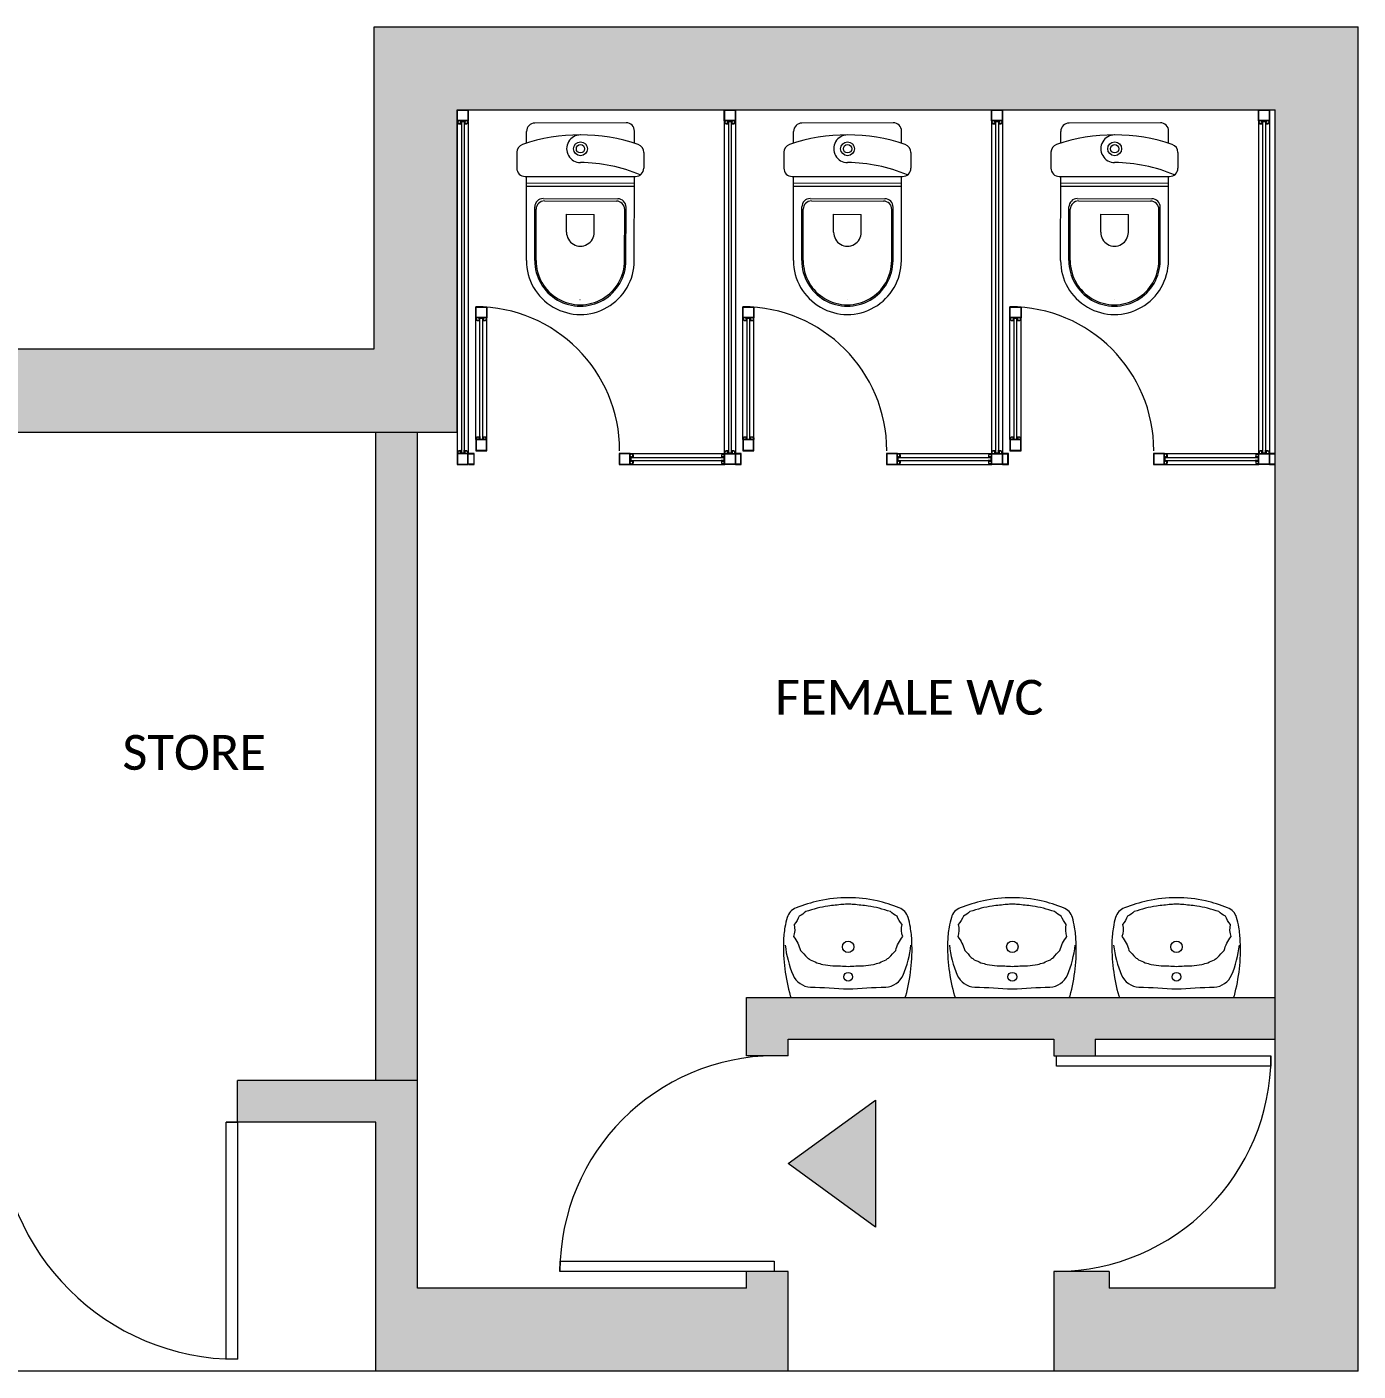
# Model space of a CAD drawing. Extents: x 128652 to 138698, y 161007 to 165865.
# Drawn here: x 133887 to 138698, y 161007 to 165865 of the extents above; entities that cross this region are included whole.
import ezdxf

# ---------------------------------------------------------------- set-up
doc = ezdxf.new("R2010")
doc.units = 0
doc.header["$LTSCALE"] = 25
doc.header["$MEASUREMENT"] = 0
for name, color, linetype, lineweight in [('A-Doors & Frames-G', 7, 'Continuous', 9), ('A-External Walls-G', 7, 'Continuous', 9), ('A-Ground floor walls', 7, 'Continuous', 9), ('A-Sanitary', 7, 'Continuous', 5), ('A-Text', 7, 'Continuous', 9), ('www.cadblocksfree.com', 7, 'Continuous', 9)]:
    doc.layers.add(name, color=color, linetype=linetype, lineweight=lineweight)
doc.layers.add('A-Wall hatch', color=7, linetype='Continuous', lineweight=9, true_color=0xcfcfcf)
doc.styles.get("Standard").update_dxf_attribs({"font": 'arial.ttf'})

# ---------------------------------------------------------------- blocks, each defined once
blk = doc.blocks.new('WCOLUM')
at = {"layer": 'www.cadblocksfree.com'}
for p, q in [((-19.24569784909116, 50.2735008229768), (-19.29031257375338, 19.87828827934997)), ((-16.24570108083267, 50.26909736537256), (-16.27410821736721, 30.91582421927278)), ((-15.74570161945588, 50.26836345577209), (-15.77286337451531, 31.76354639502584)), ((16.25426390863412, 50.22139324132816), (16.22710215357495, 31.71657618058227)), ((16.7542633700102, 50.22065933172769), (16.72585623347558, 30.86738618562826)), ((19.75426013826868, 50.2162558741238), (19.70972549734362, 19.87560294560296)), ((-4.760658046877286, 40.0707444203119), (-4.770205971520292, 33.56591443259923)), ((5.239331180651052, 40.05606622829823), (5.229783256008047, 33.55123624058557)), ((5.229783256008047, 33.55123624058557), (-4.770205971520292, 33.56591443259923)), ((13.72145600761321, 27.87179287497366), (-13.27851490671261, 27.91142399341041)), ((13.22270192771222, 28.72098286992802), (-12.77727006386124, 28.75914616916312)), ((20.22097343859055, 19.87556774380735), (-19.67009962484714, 19.8783144294525)), ((19.71314700096227, 22.20661205740711), (-19.28681098639775, 22.26385700626011)), ((19.71480750959562, 23.33788683787873), (-19.28515047776422, 23.39513178673208)), ((-22.67869151114115, 11.16774628282485), (-22.67030295703833, 16.88271789416845)), ((23.21236292248565, 11.14790398070383), (23.22076364291641, 16.87116429331518)), ((-19.30791715606104, 7.88460177711606), (-19.31412332854851, 3.497552698843052)), ((19.6920408312989, 7.827356828263774), (19.68583465881142, 3.599202709396607)), ((-16.31853001789383, 0.4931524729803272), (16.68143443294896, 0.6036093987420088))]:
    blk.add_line(p, q, dxfattribs=at)
for radius in [2.5, 1.5]:
    blk.add_circle((0.1950063535274493, 9.862025233781821), radius, dxfattribs=at)
for centre, radius, start, end in [((0.2542811445888082, 50.24487834854995), 19.5, 359.9159001244749, 179.9159001244749), ((0.2542811445888082, 50.24487834854995), 16.5, 359.9159001244749, 179.9159001244749), ((0.2542811445888082, 50.24487834854995), 16, 359.9159001244749, 179.9159001244749), ((0.2393365668864389, 40.06340532430436), 5, 359.9159001244749, 179.9159001244749), ((-13.27411144910864, 30.91142076166854), 3, 179.9159001244749, 269.9159001244748), ((-12.77286660625709, 31.75914293742125), 3, 179.9159001244749, 269.9159001244753), ((13.22710538531629, 31.7209796381858), 3, 269.9159001244751, 359.9159001244749), ((13.72585946521754, 30.87178964323179), 3, 269.9159001244747, 359.9159001244749), ((-19.6703061887795, 16.87831443656385), 3, 89.99605491949045, 179.9159001244749), ((20.22076687465837, 16.87556775091906), 3, 359.9159001244749, 89.99605491949045), ((0.2830755056093315, 69.86196059895079), 55.00000000000001, 246.7686355727186, 269.9159001244749), ((0.1950063535274493, 9.862025233781821), 5, 269.9159001244749, 89.91590012447496), ((-19.67869474288248, 11.16334282522025), 3, 179.9159001244749, 251.2182568657316), ((20.21236615422752, 11.15230743830772), 3, 288.7500427450091, 359.9159001244749), ((0.2830755056093315, 69.86196059895079), 65, 251.2182568657302, 288.7500427450081), ((-16.31412656028985, 3.493149241238456), 3, 179.9159001244749, 269.9159001244751), ((16.68583789055329, 3.603606167000493), 3, 269.9159001244751, 359.9159001244749)]:
    blk.add_arc(centre, radius, start, end, dxfattribs=at)

msp = doc.modelspace()

# ---------------------------------------------------------------- hatches: boundary and pattern name
at = {"layer": 'A-Ground floor walls', "true_color": 0x858585}
h = msp.add_hatch(color=252, dxfattribs=at)
h.dxf.hatch_style = 1
h.paths.add_polyline_path([(136638.1925089818, 161757.3393937692), (136953.8849205698, 161527.8393937692), (136953.8849205698, 161986.8393937692)])
at = {"layer": 'A-Wall hatch'}
h = msp.add_hatch(color=256, dxfattribs=at)
h.dxf.hatch_style = 1
h.paths.add_polyline_path([(135442.175699569, 165524.9334982335), (135442.175699569, 165564.9334982344), (135482.1756995699, 165564.9334982344), (138398.1925089818, 165564.9334982344), (138398.1925089818, 161307.3393937692), (137798.1925089818, 161307.3393937692), (137798.1925089818, 161367.7781371816), (137598.1925089818, 161367.7781371816), (137598.1925089818, 161007.3393937693), (138698.1925089818, 161007.3393937692), (138698.1925089818, 165864.9334982344), (135142.175699569, 165864.9334982344), (135142.175699569, 164700.9503076469), (128652.1925089815, 164700.9503076469), (128652.1925089815, 164540.9503076469), (128652.1925089815, 161007.3393937692), (128927.1925089818, 161007.3393937692), (128927.1925089818, 164400.9503076469), (128927.1925089818, 164402.2503076468), (128967.1925089827, 164402.2503076468), (130168.6925089782, 164402.2503076468), (135442.175699569, 164400.9503076469)])
h.paths.add_polyline_path([(136638.1925089818, 161367.7781371816), (136488.1925089818, 161367.7781371816), (136488.1925089818, 161307.3393937692), (135298.1925089818, 161307.3393937692), (135298.1925089818, 162057.3393937692), (134648.2692354086, 162057.3393937692), (134648.2692354086, 161907.3393937692), (135148.1925089818, 161907.3393937692), (135148.1925089818, 161007.3393937692), (136638.1925089818, 161007.3393937692)], flags=17)
h.paths.add_polyline_path([(138398.1925089818, 162357.3393937692), (137670.4351761879, 162357.3393937692), (136488.1925089818, 162357.3393937692), (136488.1925089818, 162146.9006503568), (136638.1925089818, 162146.9006503568), (136638.1925089818, 162207.3393937692), (137598.1925089818, 162207.3393937692), (137598.1925089818, 162146.9006503568), (137748.1925089818, 162146.9006503568), (137748.1925089818, 162207.3393937692), (138398.1925089818, 162207.3393937692)], flags=17)
h.paths.add_polyline_path([(133786.2692354086, 164400.9503076469), (133636.2692354086, 164400.9503076469), (133636.2692354086, 162057.3393937692), (133786.2692354086, 162057.3393937692)], flags=17)
h.paths.add_polyline_path([(133786.2692354086, 162057.3393937692), (133551.1925089818, 162057.3393937692), (133551.1925089818, 161907.3393937692), (133786.2692354086, 161907.3393937692)], flags=17)
h.paths.add_polyline_path([(132689.1925089818, 162057.3393937692), (132075.1925089818, 162057.3393937692), (132075.1925089818, 161307.3393937692), (130285.1925089818, 161307.3393937692), (130285.1925089818, 161367.7781371816), (130135.1925089818, 161367.7781371816), (130135.1925089818, 161007.3393937692), (132225.1925089818, 161007.3393937692), (132225.1925089818, 161907.3393937692), (132689.1925089818, 161907.3393937692)], flags=17)
h.paths.add_polyline_path([(130285.1925089818, 162357.3393937691), (128927.1925089818, 162357.3393937691), (128927.1925089818, 162207.3393937691), (130135.1925089818, 162207.3393937691), (130135.1925089818, 162146.9006503568), (130285.1925089818, 162146.9006503568)], flags=17)
h = msp.add_hatch(color=256, dxfattribs=at)
h.dxf.hatch_style = 1
h.paths.add_polyline_path([(135298.1925089818, 164400.9503076469), (135148.1925089818, 164400.9503076469), (135148.1925089818, 162057.3393937692), (135298.1925089818, 162057.3393937692)])

# ---------------------------------------------------------------- linework, layer by layer
at = {"layer": 'A-Doors & Frames-G', "linetype": 'Continuous'}
for points in [[(137608.4464361999, 162146.9006503568), (138383.2979347892, 162146.9006503568), (138382.4179633799, 162109.8827720312), (137608.4464361999, 162109.8827720311)], [(134648.2692354086, 161907.3393937692), (134648.2692354086, 161050.0647283743), (134607.3136596461, 161051.0383048555), (134607.313659646, 161907.3393937692)], [(136588.1925089818, 161367.7781371816), (135813.3410103925, 161367.7781371816), (135814.2209818018, 161404.7960155072), (136588.1925089818, 161404.7960155073)]]:
    msp.add_lwpolyline(points, close=True, dxfattribs=at)
for centre, radius, start, end in [((136592.5293364038, 161367.724391601), 779.1883278648144, 90.31890004224385, 179.9960479451544), ((137604.1096087779, 162146.9543959374), 779.1883278648144, 270.3189000422439, 359.9960479451544), ((134648.3286980601, 161912.1375419097), 862.0728155861171, 180.3189000422485, 269.9960479451544)]:
    msp.add_arc(centre, radius, start, end, dxfattribs=at)
at = {"layer": 'A-External Walls-G', "color": 7}
for p, q in [((135142.175699569, 165864.9334982344), (138698.1925089818, 165864.9334982344)), ((135142.175699569, 164700.9503076469), (135142.175699569, 165864.9334982344)), ((138698.1925089818, 161007.3393937692), (138698.1925089818, 165864.9334982344)), ((135442.175699569, 165564.9334982344), (138398.1925089818, 165564.9334982344)), ((135442.175699569, 164400.9503076469), (135442.175699569, 165564.9334982344)), ((128652.1925089815, 164700.9503076469), (135142.175699569, 164700.9503076469)), ((128927.1925089818, 164400.9503076469), (135442.175699569, 164400.9503076469)), ((136488.1925089818, 161307.3393937692), (135298.1925089818, 161307.3393937692)), ((138398.1925089818, 161307.3393937692), (137798.1925089818, 161307.3393937692)), ((136638.1925089818, 161007.3393937692), (135148.1925089818, 161007.3393937692)), ((138698.1925089818, 161007.3393937692), (137598.1925089818, 161007.3393937693))]:
    msp.add_line(p, q, dxfattribs=at)
at = {"layer": 'A-External Walls-G'}
for p, q in [((138698.1925089818, 161007.3393937692), (138698.1925089818, 165864.9334982344)), ((138398.1925089818, 161307.3393937692), (138398.1925089818, 165564.9334982344)), ((135148.1925089818, 162057.3393937692), (135148.1925089818, 164400.9503076469)), ((135298.1925089818, 162057.3393937692), (135298.1925089818, 164400.9503076469)), ((136488.1925089818, 162146.9006503568), (136488.1925089818, 162357.3393937692)), ((136488.1925089818, 162357.3393937692), (137748.1925089818, 162357.3393937692)), ((137670.4351761879, 162357.3393937692), (138398.1925089818, 162357.3393937692)), ((136638.1925089818, 162146.9006503568), (136638.1925089818, 162207.3393937692)), ((136638.1925089818, 162207.3393937692), (137598.1925089818, 162207.3393937692)), ((137598.1925089818, 162207.3393937692), (137598.1925089818, 162146.9006503568)), ((137748.1925089818, 162207.3393937692), (137748.1925089818, 162146.9006503568)), ((137748.1925089818, 162207.3393937692), (138398.1925089818, 162207.3393937692)), ((136638.1925089818, 162146.9006503568), (136488.1925089818, 162146.9006503568)), ((137598.1925089818, 162146.9006503568), (137748.1925089818, 162146.9006503568)), ((135298.1925089818, 162057.3393937692), (134648.2692354086, 162057.3393937692)), ((134648.2692354086, 161907.3393937692), (134648.2692354086, 162057.3393937692)), ((135298.1925089818, 161307.3393937692), (135298.1925089818, 162057.3393937692)), ((135148.1925089818, 161907.3393937692), (134607.313659646, 161907.3393937692)), ((135148.1925089818, 161007.3393937692), (135148.1925089818, 161907.3393937692)), ((136488.1925089818, 161307.3393937692), (136488.1925089818, 161367.7781371816)), ((136638.1925089818, 161367.7781371816), (136488.1925089818, 161367.7781371816)), ((136638.1925089818, 161007.3393937692), (136638.1925089818, 161367.7781371816)), ((137598.1925089818, 161367.7781371816), (137598.1925089818, 161007.3393937692)), ((137798.1925089818, 161367.7781371816), (137598.1925089818, 161367.7781371816)), ((137798.1925089818, 161367.7781371816), (137648.1925089818, 161367.7781371816)), ((137798.1925089818, 161367.7781371816), (137798.1925089818, 161307.3393937692)), ((135148.1925089818, 161007.3393937692), (132225.1925089818, 161007.3393937692)), ((137598.1925089818, 161007.3393937692), (136638.1925089818, 161007.3393937692))]:
    msp.add_line(p, q, dxfattribs=at)
at = {"layer": 'A-Sanitary', "linetype": 'Continuous', "lineweight": 9}
for points in [[(136854.8543266904, 162357.3393937692), (137054.9100314067, 162357.3393937692, 0.3340373432375671), (137063.7525820992, 162363.9888282448, 0.07779026748360952), (137085.2178235711, 162559.6074480985, 0.03682371074500936), (137079.8855223351, 162611.5662143469, 0.02475166038015313), (137071.8870704811, 162646.4528145438, 0.2383283557327349), (137039.5123844054, 162681.7105487852, 0.0355668592195249), (136959.3258555121, 162706.7915204544, 0.06792294161534793), (136854.8543266904, 162717.3394170692, 0.06792294161521623), (136750.3827978683, 162706.7915204544, 0.03425161171753841), (136666.8219921386, 162681.7105487852, 0.2383283557327349), (136634.4473060629, 162646.4528145438, 0.02475166038015313), (136626.4488542089, 162611.5662143469, 0.03682371074500936), (136621.1165529728, 162559.6074480985, 0.07763381892335468), (136645.9560712812, 162363.9888282448, 0.3340373432375671), (136654.798621974, 162357.3393937692)], [(136717.3454009882, 162493.6040033268, -0.03569074951510243), (136741.5102315249, 162482.6982006971, -0.04150107414660176), (136763.4962993278, 162476.6219901961, -0.02815132798074797), (136799.5974470613, 162471.8877638061, -0.01852861421395527), (136854.8543266904, 162469.8393937692, -0.01852861421363697), (136910.1112063204, 162471.8877638061, -0.02815132797853915), (136946.212354052, 162476.6219901961, -0.04150107414740032), (136968.1984218552, 162482.6982006971, -0.03569074951473896), (136992.3632523915, 162493.6040033268, -0.06851609079313911), (137003.3759958811, 162501.669225632, -0.02681293173890165), (137027.0136572531, 162527.1315263165, -0.1141475600460352), (137052.341212566, 162577.3238081345, -0.1473389826891448), (137050.0336003365, 162621.1919229744, -0.09710781620087058), (137031.7013352001, 162651.8625827383, -0.1210162254248298), (137007.8755000612, 162668.0785578897, -0.02798876261677909), (136967.2583885363, 162680.6769967267, -0.02959021375670137), (136927.7213103426, 162688.1021453278, -0.008570021130120077), (136874.6790303935, 162693.9248525804, -0.02305343780658976), (136854.8543266904, 162694.8393937692, -0.0230534378066795), (136835.0296229871, 162693.9248525804, -0.008570021130113922), (136781.9873430372, 162688.1021453278, -0.02959021375767956), (136742.4502648432, 162680.6769967267, -0.02798876261742477), (136701.8331533186, 162668.0785578897, -0.1210162254244369), (136678.0073181796, 162651.8625827383, -0.09710781620087058), (136659.6750530432, 162621.1919229744, -0.1473389826891136), (136657.3674408135, 162577.3238081345, -0.1141475600462429), (136682.6949961265, 162527.1315263165, -0.02681293173932554), (136706.3326574982, 162501.669225632, -0.06851609079533309)], [(137448.3811809815, 162357.3393937692), (137648.4368856978, 162357.3393937692, 0.3340373432375671), (137657.2794363903, 162363.9888282448, 0.07779026748360952), (137678.7446778622, 162559.6074480985, 0.03682371074500936), (137673.4123766262, 162611.5662143469, 0.02475166038015313), (137665.4139247722, 162646.4528145438, 0.2383283557327349), (137633.0392386965, 162681.7105487852, 0.0355668592195249), (137552.8527098031, 162706.7915204544, 0.06792294161534793), (137448.3811809815, 162717.3394170692, 0.06792294161521623), (137343.9096521594, 162706.7915204544, 0.03425161171753841), (137260.3488464297, 162681.7105487852, 0.2383283557327349), (137227.974160354, 162646.4528145438, 0.02475166038015313), (137219.9757085, 162611.5662143469, 0.03682371074500936), (137214.6434072639, 162559.6074480985, 0.07763381892335468), (137239.4829255723, 162363.9888282448, 0.3340373432375671), (137248.325476265, 162357.3393937692)], [(137310.8722552792, 162493.6040033268, -0.03569074951510243), (137335.037085816, 162482.6982006971, -0.04150107414660176), (137357.0231536189, 162476.6219901961, -0.02815132798074797), (137393.1243013524, 162471.8877638061, -0.01852861421395527), (137448.3811809815, 162469.8393937692, -0.01852861421363697), (137503.6380606115, 162471.8877638061, -0.02815132797853915), (137539.7392083431, 162476.6219901961, -0.04150107414740032), (137561.7252761463, 162482.6982006971, -0.03569074951473896), (137585.8901066826, 162493.6040033268, -0.06851609079313911), (137596.9028501722, 162501.669225632, -0.02681293173890165), (137620.5405115442, 162527.1315263165, -0.1141475600460352), (137645.8680668571, 162577.3238081345, -0.1473389826891448), (137643.5604546276, 162621.1919229744, -0.09710781620087058), (137625.2281894912, 162651.8625827383, -0.1210162254248298), (137601.4023543523, 162668.0785578897, -0.02798876261677909), (137560.7852428274, 162680.6769967267, -0.02959021375670137), (137521.2481646337, 162688.1021453278, -0.008570021130120077), (137468.2058846846, 162693.9248525804, -0.02305343780658976), (137448.3811809815, 162694.8393937692, -0.0230534378066795), (137428.5564772782, 162693.9248525804, -0.008570021130113922), (137375.5141973283, 162688.1021453278, -0.02959021375767956), (137335.9771191343, 162680.6769967267, -0.02798876261742477), (137295.3600076097, 162668.0785578897, -0.1210162254244369), (137271.5341724707, 162651.8625827383, -0.09710781620087058), (137253.2019073343, 162621.1919229744, -0.1473389826891136), (137250.8942951046, 162577.3238081345, -0.1141475600462429), (137276.2218504176, 162527.1315263165, -0.02681293173932554), (137299.8595117893, 162501.669225632, -0.06851609079533309)], [(138041.9080352726, 162357.3393937692), (138241.9637399889, 162357.3393937692, 0.3340373432375671), (138250.8062906814, 162363.9888282448, 0.07779026748360952), (138272.2715321533, 162559.6074480985, 0.03682371074500936), (138266.9392309173, 162611.5662143469, 0.02475166038015313), (138258.9407790633, 162646.4528145438, 0.2383283557327349), (138226.5660929876, 162681.7105487852, 0.0355668592195249), (138146.3795640942, 162706.7915204544, 0.06792294161534793), (138041.9080352726, 162717.3394170692, 0.06792294161521623), (137937.4365064505, 162706.7915204544, 0.03425161171753841), (137853.8757007208, 162681.7105487852, 0.2383283557327349), (137821.5010146451, 162646.4528145438, 0.02475166038015313), (137813.5025627911, 162611.5662143469, 0.03682371074500936), (137808.170261555, 162559.6074480985, 0.07763381892335468), (137833.0097798634, 162363.9888282448, 0.3340373432375671), (137841.8523305561, 162357.3393937692)], [(137904.3991095703, 162493.6040033268, -0.03569074951510243), (137928.5639401071, 162482.6982006971, -0.04150107414660176), (137950.55000791, 162476.6219901961, -0.02815132798074797), (137986.6511556435, 162471.8877638061, -0.01852861421395527), (138041.9080352726, 162469.8393937692, -0.01852861421363697), (138097.1649149026, 162471.8877638061, -0.02815132797853915), (138133.2660626342, 162476.6219901961, -0.04150107414740032), (138155.2521304374, 162482.6982006971, -0.03569074951473896), (138179.4169609737, 162493.6040033268, -0.06851609079313911), (138190.4297044633, 162501.669225632, -0.02681293173890165), (138214.0673658352, 162527.1315263165, -0.1141475600460352), (138239.3949211482, 162577.3238081345, -0.1473389826891448), (138237.0873089187, 162621.1919229744, -0.09710781620087058), (138218.7550437823, 162651.8625827383, -0.1210162254248298), (138194.9292086434, 162668.0785578897, -0.02798876261677909), (138154.3120971185, 162680.6769967267, -0.02959021375670137), (138114.7750189248, 162688.1021453278, -0.008570021130120077), (138061.7327389757, 162693.9248525804, -0.02305343780658976), (138041.9080352726, 162694.8393937692, -0.0230534378066795), (138022.0833315692, 162693.9248525804, -0.008570021130113922), (137969.0410516194, 162688.1021453278, -0.02959021375767956), (137929.5039734254, 162680.6769967267, -0.02798876261742477), (137888.8868619008, 162668.0785578897, -0.1210162254244369), (137865.0610267618, 162651.8625827383, -0.09710781620087058), (137846.7287616254, 162621.1919229744, -0.1473389826891136), (137844.4211493957, 162577.3238081345, -0.1141475600462429), (137869.7487047087, 162527.1315263165, -0.02681293173932554), (137893.3863660804, 162501.669225632, -0.06851609079533309)]]:
    msp.add_lwpolyline(points, format="xyb", close=True, dxfattribs=at)
for points in [[(136627.5390927318, 162546.9576050107, 0.0738723601917137), (136655.7882520948, 162438.6816714825, 0.2911346268458583), (136718.9452165045, 162395.3343140742, -0.007583365521568247), (136854.8543266904, 162388.1899039507, -0.00758336552162518), (136990.763436875, 162395.3343140742, 0.2911346268458583), (137053.9204012848, 162438.6816714825, 0.0738723601917137), (137082.1695606478, 162546.9576050107)], [(137221.0659470229, 162546.9576050107, 0.0738723601917137), (137249.3151063859, 162438.6816714825, 0.2911346268458583), (137312.4720707956, 162395.3343140742, -0.007583365521568247), (137448.3811809815, 162388.1899039507, -0.00758336552162518), (137584.2902911661, 162395.3343140742, 0.2911346268458583), (137647.4472555759, 162438.6816714825, 0.0738723601917137), (137675.6964149389, 162546.9576050107)], [(137814.592801314, 162546.9576050107, 0.0738723601917137), (137842.841960677, 162438.6816714825, 0.2911346268458583), (137905.9989250867, 162395.3343140742, -0.007583365521568247), (138041.9080352726, 162388.1899039507, -0.00758336552162518), (138177.8171454572, 162395.3343140742, 0.2911346268458583), (138240.974109867, 162438.6816714825, 0.0738723601917137), (138269.22326923, 162546.9576050107)]]:
    msp.add_lwpolyline(points, format="xyb", dxfattribs=at)
for centre, radius in [((136854.8543266904, 162540.6332017182), 20.7), ((137448.3811809815, 162540.6332017182), 20.7), ((138041.9080352726, 162540.6332017182), 20.7), ((136854.8543266904, 162432.6332017182), 15.75), ((137448.3811809815, 162432.6332017182), 15.75), ((138041.9080352726, 162432.6332017182), 15.75)]:
    msp.add_circle(centre, radius, dxfattribs=at)
at = {"layer": 'A-Text'}
msp.add_lwpolyline([(136953.8849205698, 161527.8393937692), (136638.1925089818, 161757.3393937692), (136953.8849205698, 161986.8393937692), (136953.8849205698, 161527.8393937692)], dxfattribs=at)
at = {"layer": 'www.cadblocksfree.com', "linetype": 'Continuous'}
for p, q in [((135442.175699569, 165524.9334982335), (135442.175699569, 164323.4334982379)), ((135457.1756995702, 165523.433498235), (135457.1756995702, 164324.9334982364)), ((135467.1756995704, 165523.433498235), (135467.1756995704, 164324.9334982364)), ((135482.1756995699, 165523.433498235), (135482.1756995699, 164323.4334982379)), ((136407.5146360404, 165524.9334982335), (136407.5146360404, 165004.4131197181)), ((136407.5146360404, 165524.9334982335), (136407.5146360404, 164323.4334982379)), ((136422.5146360398, 165523.433498235), (136422.5146360398, 164324.9334982364)), ((136432.51463604, 165523.433498235), (136432.51463604, 164324.9334982364)), ((136447.5146360394, 165524.9334982335), (136447.5146360394, 164323.4334982379)), ((136447.5146360394, 165523.433498235), (136447.5146360394, 165004.4131197181)), ((137372.8535725109, 165524.9334982335), (137372.8535725109, 165004.4131197181)), ((137372.8535725109, 165524.9334982335), (137372.8535725109, 164323.4334982379)), ((137387.8535725103, 165523.433498235), (137387.8535725103, 164324.9334982364)), ((137397.8535725105, 165523.433498235), (137397.8535725105, 164324.9334982364)), ((137412.85357251, 165524.9334982335), (137412.85357251, 164323.4334982379)), ((137412.85357251, 165523.433498235), (137412.85357251, 165004.4131197181)), ((138338.1925089814, 165524.9334982335), (138338.1925089814, 165004.4131197181)), ((138338.1925089814, 165524.9334982335), (138338.1925089814, 164323.4334982379)), ((138353.1925089808, 165523.433498235), (138353.1925089808, 164324.9334982364)), ((138363.192508981, 165523.433498235), (138363.192508981, 164324.9334982364)), ((138378.1925089805, 165524.9334982335), (138378.1925089805, 164323.4334982379)), ((138378.1925089805, 165523.433498235), (138378.1925089805, 165004.4131197181)), ((135509.2186995699, 164373.4334982336), (135509.2186995699, 164813.4334982359)), ((135524.2186995693, 164374.9334982393), (135524.2186995693, 164811.9334982374)), ((135534.2186995695, 164374.9334982393), (135534.2186995695, 164811.9334982374)), ((135549.2186995689, 164373.4334982336), (135549.2186995689, 164813.4334982359)), ((136474.5576360404, 164373.4334982336), (136474.5576360404, 164813.4334982359)), ((136489.5576360398, 164374.9334982393), (136489.5576360398, 164811.9334982374)), ((136499.55763604, 164374.9334982393), (136499.55763604, 164811.9334982374)), ((136514.5576360394, 164373.4334982336), (136514.5576360394, 164813.4334982359)), ((137439.8965725109, 164373.4334982336), (137439.8965725109, 164813.4334982359)), ((137454.8965725103, 164374.9334982393), (137454.8965725103, 164811.9334982374)), ((137464.8965725105, 164374.9334982393), (137464.8965725105, 164811.9334982374)), ((137479.89657251, 164373.4334982336), (137479.89657251, 164813.4334982359)), ((136067.7186995691, 164323.4334982379), (136409.0576360407, 164323.4334982379)), ((136069.2186995694, 164308.4334982385), (136406.0146360401, 164308.4334982385)), ((136069.2186995694, 164298.4334982365), (136406.0146360401, 164298.4334982365)), ((137033.0576360396, 164323.4334982379), (137374.3965725112, 164323.4334982379)), ((137034.5576360399, 164308.4334982385), (137371.3535725106, 164308.4334982385)), ((137034.5576360399, 164298.4334982365), (137371.3535725106, 164298.4334982365)), ((137998.3965725101, 164323.4334982379), (138339.7355089817, 164323.4334982379)), ((137999.8965725104, 164308.4334982385), (138336.6925089811, 164308.4334982385)), ((137999.8965725104, 164298.4334982365), (138336.6925089811, 164298.4334982365)), ((136067.7186995691, 164283.433498237), (136409.0576360407, 164283.433498237)), ((137033.0576360396, 164283.433498237), (137374.3965725112, 164283.433498237)), ((137998.3965725101, 164283.433498237), (138339.7355089817, 164283.433498237))]:
    msp.add_line(p, q, dxfattribs=at)
at = {"layer": 'www.cadblocksfree.com', "linetype": 'Continuous', "flags": 128}
for points in [[(135482.1756995699, 165524.9334982335), (135442.175699569, 165524.9334982335), (135442.175699569, 165564.9334982344), (135482.1756995699, 165564.9334982344)], [(135480.8756995699, 165526.233498237), (135443.4756995689, 165526.233498237), (135443.4756995689, 165563.6334982381), (135480.8756995699, 165563.6334982381)], [(136447.5146360394, 165524.9334982335), (136407.5146360404, 165524.9334982335), (136407.5146360404, 165564.9334982344), (136447.5146360394, 165564.9334982344)], [(136446.2146360395, 165526.233498237), (136408.8146360403, 165526.233498237), (136408.8146360403, 165563.6334982381), (136446.2146360395, 165563.6334982381)], [(137412.85357251, 165524.9334982335), (137372.8535725109, 165524.9334982335), (137372.8535725109, 165564.9334982344), (137412.85357251, 165564.9334982344)], [(137411.55357251, 165526.233498237), (137374.1535725108, 165526.233498237), (137374.1535725108, 165563.6334982381), (137411.55357251, 165563.6334982381)], [(138378.1925089805, 165524.9334982335), (138338.1925089814, 165524.9334982335), (138338.1925089814, 165564.9334982344), (138378.1925089805, 165564.9334982344)], [(138376.8925089806, 165526.233498237), (138339.4925089813, 165526.233498237), (138339.4925089813, 165563.6334982381), (138376.8925089806, 165563.6334982381)], [(135446.1756995698, 165524.4334982389), (135443.1756995692, 165524.4334982389), (135443.1756995692, 165518.9334982396), (135447.17569957, 165514.9334982387), (135455.1756995698, 165514.9334982387), (135455.1756995698, 165524.4334982389), (135452.1756995692, 165524.4334982389), (135452.1756995692, 165523.433498235), (135454.1756995696, 165523.433498235), (135454.1756995696, 165515.9334982353), (135447.5899131322, 165515.9334982353), (135444.1756995694, 165519.3477117981), (135444.1756995694, 165523.433498235), (135446.1756995698, 165523.433498235)], [(135468.6756995689, 165513.4334982403), (135468.6756995689, 165524.4334982389), (135455.6756995699, 165524.4334982389), (135455.6756995699, 165513.4334982403), (135456.6756995701, 165513.4334982403), (135456.6756995701, 165523.433498235), (135467.6756995706, 165523.433498235), (135467.6756995706, 165513.4334982403)], [(135478.1756995691, 165523.433498235), (135480.1756995695, 165523.433498235), (135480.1756995695, 165519.3477117981), (135476.7614860067, 165515.9334982353), (135470.1756995692, 165515.9334982353), (135470.1756995692, 165523.433498235), (135472.1756995696, 165523.433498235), (135472.1756995696, 165524.4334982389), (135469.1756995691, 165524.4334982389), (135469.1756995691, 165514.9334982387), (135477.1756995688, 165514.9334982387), (135481.1756995696, 165518.9334982396), (135481.1756995696, 165524.4334982389), (135478.1756995691, 165524.4334982389)], [(136411.5146360394, 165524.4334982389), (136408.5146360406, 165524.4334982389), (136408.5146360406, 165518.9334982396), (136412.5146360396, 165514.9334982387), (136420.5146360394, 165514.9334982387), (136420.5146360394, 165524.4334982389), (136417.5146360406, 165524.4334982389), (136417.5146360406, 165523.433498235), (136419.5146360392, 165523.433498235), (136419.5146360392, 165515.9334982353), (136412.9288496018, 165515.9334982353), (136409.514636039, 165519.3477117981), (136409.514636039, 165523.433498235), (136411.5146360394, 165523.433498235)], [(136434.0146360403, 165513.4334982403), (136434.0146360403, 165524.4334982389), (136421.0146360395, 165524.4334982389), (136421.0146360395, 165513.4334982403), (136422.0146360397, 165513.4334982403), (136422.0146360397, 165523.433498235), (136433.0146360401, 165523.433498235), (136433.0146360401, 165513.4334982403)], [(136443.5146360404, 165523.433498235), (136445.514636039, 165523.433498235), (136445.514636039, 165519.3477117981), (136442.100422478, 165515.9334982353), (136435.5146360406, 165515.9334982353), (136435.5146360406, 165523.433498235), (136437.5146360392, 165523.433498235), (136437.5146360392, 165524.4334982389), (136434.5146360404, 165524.4334982389), (136434.5146360404, 165514.9334982387), (136442.5146360403, 165514.9334982387), (136446.5146360392, 165518.9334982396), (136446.5146360392, 165524.4334982389), (136443.5146360404, 165524.4334982389)], [(137376.8535725099, 165524.4334982389), (137373.8535725111, 165524.4334982389), (137373.8535725111, 165518.9334982396), (137377.8535725101, 165514.9334982387), (137385.8535725099, 165514.9334982387), (137385.8535725099, 165524.4334982389), (137382.8535725111, 165524.4334982389), (137382.8535725111, 165523.433498235), (137384.8535725097, 165523.433498235), (137384.8535725097, 165515.9334982353), (137378.2677860723, 165515.9334982353), (137374.8535725095, 165519.3477117981), (137374.8535725095, 165523.433498235), (137376.8535725099, 165523.433498235)], [(137399.3535725108, 165513.4334982403), (137399.3535725108, 165524.4334982389), (137386.35357251, 165524.4334982389), (137386.35357251, 165513.4334982403), (137387.3535725102, 165513.4334982403), (137387.3535725102, 165523.433498235), (137398.3535725106, 165523.433498235), (137398.3535725106, 165513.4334982403)], [(137408.8535725109, 165523.433498235), (137410.8535725095, 165523.433498235), (137410.8535725095, 165519.3477117981), (137407.4393589486, 165515.9334982353), (137400.8535725111, 165515.9334982353), (137400.8535725111, 165523.433498235), (137402.8535725097, 165523.433498235), (137402.8535725097, 165524.4334982389), (137399.8535725109, 165524.4334982389), (137399.8535725109, 165514.9334982387), (137407.8535725108, 165514.9334982387), (137411.8535725097, 165518.9334982396), (137411.8535725097, 165524.4334982389), (137408.8535725109, 165524.4334982389)], [(138342.1925089804, 165524.4334982389), (138339.1925089816, 165524.4334982389), (138339.1925089816, 165518.9334982396), (138343.1925089806, 165514.9334982387), (138351.1925089804, 165514.9334982387), (138351.1925089804, 165524.4334982389), (138348.1925089816, 165524.4334982389), (138348.1925089816, 165523.433498235), (138350.1925089802, 165523.433498235), (138350.1925089802, 165515.9334982353), (138343.6067225428, 165515.9334982353), (138340.19250898, 165519.3477117981), (138340.19250898, 165523.433498235), (138342.1925089804, 165523.433498235)], [(138364.6925089813, 165513.4334982403), (138364.6925089813, 165524.4334982389), (138351.6925089805, 165524.4334982389), (138351.6925089805, 165513.4334982403), (138352.6925089807, 165513.4334982403), (138352.6925089807, 165523.433498235), (138363.6925089812, 165523.433498235), (138363.6925089812, 165513.4334982403)], [(138374.1925089814, 165523.433498235), (138376.19250898, 165523.433498235), (138376.19250898, 165519.3477117981), (138372.7782954191, 165515.9334982353), (138366.1925089817, 165515.9334982353), (138366.1925089817, 165523.433498235), (138368.1925089802, 165523.433498235), (138368.1925089802, 165524.4334982389), (138365.1925089814, 165524.4334982389), (138365.1925089814, 165514.9334982387), (138373.1925089813, 165514.9334982387), (138377.1925089803, 165518.9334982396), (138377.1925089803, 165524.4334982389), (138374.1925089814, 165524.4334982389)], [(135549.2186995689, 164853.4334982368), (135549.2186995689, 164813.4334982359), (135509.2186995699, 164813.4334982359), (135509.2186995699, 164853.4334982368)], [(135547.9186995691, 164852.1334982332), (135547.9186995691, 164814.7334982394), (135510.5186995698, 164814.7334982394), (135510.5186995698, 164852.1334982332)], [(136514.5576360394, 164853.4334982368), (136514.5576360394, 164813.4334982359), (136474.5576360404, 164813.4334982359), (136474.5576360404, 164853.4334982368)], [(136513.2576360395, 164852.1334982332), (136513.2576360395, 164814.7334982394), (136475.8576360403, 164814.7334982394), (136475.8576360403, 164852.1334982332)], [(137479.89657251, 164853.4334982368), (137479.89657251, 164813.4334982359), (137439.8965725109, 164813.4334982359), (137439.8965725109, 164853.4334982368)], [(137478.5965725101, 164852.1334982332), (137478.5965725101, 164814.7334982394), (137441.1965725108, 164814.7334982394), (137441.1965725108, 164852.1334982332)], [(135513.2186995689, 164812.933498234), (135510.2186995701, 164812.933498234), (135510.2186995701, 164807.4334982347), (135514.2186995691, 164803.4334982338), (135522.2186995689, 164803.4334982338), (135522.2186995689, 164812.933498234), (135519.2186995701, 164812.933498234), (135519.2186995701, 164811.9334982374), (135521.2186995705, 164811.9334982374), (135521.2186995705, 164804.4334982377), (135514.6329131313, 164804.4334982377), (135511.2186995703, 164807.8477118005), (135511.2186995703, 164811.9334982374), (135513.2186995689, 164811.9334982374)], [(135535.7186995699, 164801.9334982354), (135535.7186995699, 164812.933498234), (135522.718699569, 164812.933498234), (135522.718699569, 164801.9334982354), (135523.7186995692, 164801.9334982354), (135523.7186995692, 164811.9334982374), (135534.7186995696, 164811.9334982374), (135534.7186995696, 164801.9334982354)], [(135545.21869957, 164811.9334982374), (135547.2186995704, 164811.9334982374), (135547.2186995704, 164807.8477118005), (135543.8044860076, 164804.4334982377), (135537.2186995702, 164804.4334982377), (135537.2186995702, 164811.9334982374), (135539.2186995706, 164811.9334982374), (135539.2186995706, 164812.933498234), (135536.2186995699, 164812.933498234), (135536.2186995699, 164803.4334982338), (135544.2186995698, 164803.4334982338), (135548.2186995688, 164807.4334982347), (135548.2186995688, 164812.933498234), (135545.21869957, 164812.933498234)], [(136478.5576360394, 164812.933498234), (136475.5576360406, 164812.933498234), (136475.5576360406, 164807.4334982347), (136479.5576360396, 164803.4334982338), (136487.5576360394, 164803.4334982338), (136487.5576360394, 164812.933498234), (136484.5576360406, 164812.933498234), (136484.5576360406, 164811.9334982374), (136486.557636041, 164811.9334982374), (136486.557636041, 164804.4334982377), (136479.9718496018, 164804.4334982377), (136476.5576360408, 164807.8477118005), (136476.5576360408, 164811.9334982374), (136478.5576360394, 164811.9334982374)], [(136501.0576360404, 164801.9334982354), (136501.0576360404, 164812.933498234), (136488.0576360395, 164812.933498234), (136488.0576360395, 164801.9334982354), (136489.0576360397, 164801.9334982354), (136489.0576360397, 164811.9334982374), (136500.0576360401, 164811.9334982374), (136500.0576360401, 164801.9334982354)], [(136510.5576360405, 164811.9334982374), (136512.5576360409, 164811.9334982374), (136512.5576360409, 164807.8477118005), (136509.1434224781, 164804.4334982377), (136502.5576360406, 164804.4334982377), (136502.5576360406, 164811.9334982374), (136504.557636041, 164811.9334982374), (136504.557636041, 164812.933498234), (136501.5576360404, 164812.933498234), (136501.5576360404, 164803.4334982338), (136509.5576360402, 164803.4334982338), (136513.5576360392, 164807.4334982347), (136513.5576360392, 164812.933498234), (136510.5576360405, 164812.933498234)], [(137443.8965725099, 164812.933498234), (137440.8965725111, 164812.933498234), (137440.8965725111, 164807.4334982347), (137444.8965725101, 164803.4334982338), (137452.8965725099, 164803.4334982338), (137452.8965725099, 164812.933498234), (137449.8965725111, 164812.933498234), (137449.8965725111, 164811.9334982374), (137451.8965725115, 164811.9334982374), (137451.8965725115, 164804.4334982377), (137445.3107860723, 164804.4334982377), (137441.8965725113, 164807.8477118005), (137441.8965725113, 164811.9334982374), (137443.8965725099, 164811.9334982374)], [(137466.3965725109, 164801.9334982354), (137466.3965725109, 164812.933498234), (137453.39657251, 164812.933498234), (137453.39657251, 164801.9334982354), (137454.3965725102, 164801.9334982354), (137454.3965725102, 164811.9334982374), (137465.3965725106, 164811.9334982374), (137465.3965725106, 164801.9334982354)], [(137475.896572511, 164811.9334982374), (137477.8965725114, 164811.9334982374), (137477.8965725114, 164807.8477118005), (137474.4823589486, 164804.4334982377), (137467.8965725111, 164804.4334982377), (137467.8965725111, 164811.9334982374), (137469.8965725116, 164811.9334982374), (137469.8965725116, 164812.933498234), (137466.8965725109, 164812.933498234), (137466.8965725109, 164803.4334982338), (137474.8965725107, 164803.4334982338), (137478.8965725098, 164807.4334982347), (137478.8965725098, 164812.933498234), (137475.896572511, 164812.933498234)], [(135513.2186995689, 164373.9334982355), (135510.2186995701, 164373.9334982355), (135510.2186995701, 164379.4334982348), (135514.2186995691, 164383.4334982356), (135522.2186995689, 164383.4334982356), (135522.2186995689, 164373.9334982355), (135519.2186995701, 164373.9334982355), (135519.2186995701, 164374.9334982393), (135521.2186995705, 164374.9334982393), (135521.2186995705, 164382.433498239), (135514.6329131313, 164382.433498239), (135511.2186995703, 164379.0192846762), (135511.2186995703, 164374.9334982393), (135513.2186995689, 164374.9334982393)], [(135535.7186995699, 164384.9334982341), (135535.7186995699, 164373.9334982355), (135522.718699569, 164373.9334982355), (135522.718699569, 164384.9334982341), (135523.7186995692, 164384.9334982341), (135523.7186995692, 164374.9334982393), (135534.7186995696, 164374.9334982393), (135534.7186995696, 164384.9334982341)], [(135545.21869957, 164374.9334982393), (135547.2186995704, 164374.9334982393), (135547.2186995704, 164379.0192846762), (135543.8044860076, 164382.433498239), (135537.2186995702, 164382.433498239), (135537.2186995702, 164374.9334982393), (135539.2186995706, 164374.9334982393), (135539.2186995706, 164373.9334982355), (135536.2186995699, 164373.9334982355), (135536.2186995699, 164383.4334982356), (135544.2186995698, 164383.4334982356), (135548.2186995688, 164379.4334982348), (135548.2186995688, 164373.9334982355), (135545.21869957, 164373.9334982355)], [(136478.5576360394, 164373.9334982355), (136475.5576360406, 164373.9334982355), (136475.5576360406, 164379.4334982348), (136479.5576360396, 164383.4334982356), (136487.5576360394, 164383.4334982356), (136487.5576360394, 164373.9334982355), (136484.5576360406, 164373.9334982355), (136484.5576360406, 164374.9334982393), (136486.557636041, 164374.9334982393), (136486.557636041, 164382.433498239), (136479.9718496018, 164382.433498239), (136476.5576360408, 164379.0192846762), (136476.5576360408, 164374.9334982393), (136478.5576360394, 164374.9334982393)], [(136501.0576360404, 164384.9334982341), (136501.0576360404, 164373.9334982355), (136488.0576360395, 164373.9334982355), (136488.0576360395, 164384.9334982341), (136489.0576360397, 164384.9334982341), (136489.0576360397, 164374.9334982393), (136500.0576360401, 164374.9334982393), (136500.0576360401, 164384.9334982341)], [(136510.5576360405, 164374.9334982393), (136512.5576360409, 164374.9334982393), (136512.5576360409, 164379.0192846762), (136509.1434224781, 164382.433498239), (136502.5576360406, 164382.433498239), (136502.5576360406, 164374.9334982393), (136504.557636041, 164374.9334982393), (136504.557636041, 164373.9334982355), (136501.5576360404, 164373.9334982355), (136501.5576360404, 164383.4334982356), (136509.5576360402, 164383.4334982356), (136513.5576360392, 164379.4334982348), (136513.5576360392, 164373.9334982355), (136510.5576360405, 164373.9334982355)], [(137443.8965725099, 164373.9334982355), (137440.8965725111, 164373.9334982355), (137440.8965725111, 164379.4334982348), (137444.8965725101, 164383.4334982356), (137452.8965725099, 164383.4334982356), (137452.8965725099, 164373.9334982355), (137449.8965725111, 164373.9334982355), (137449.8965725111, 164374.9334982393), (137451.8965725115, 164374.9334982393), (137451.8965725115, 164382.433498239), (137445.3107860723, 164382.433498239), (137441.8965725113, 164379.0192846762), (137441.8965725113, 164374.9334982393), (137443.8965725099, 164374.9334982393)], [(137466.3965725109, 164384.9334982341), (137466.3965725109, 164373.9334982355), (137453.39657251, 164373.9334982355), (137453.39657251, 164384.9334982341), (137454.3965725102, 164384.9334982341), (137454.3965725102, 164374.9334982393), (137465.3965725106, 164374.9334982393), (137465.3965725106, 164384.9334982341)], [(137475.896572511, 164374.9334982393), (137477.8965725114, 164374.9334982393), (137477.8965725114, 164379.0192846762), (137474.4823589486, 164382.433498239), (137467.8965725111, 164382.433498239), (137467.8965725111, 164374.9334982393), (137469.8965725116, 164374.9334982393), (137469.8965725116, 164373.9334982355), (137466.8965725109, 164373.9334982355), (137466.8965725109, 164383.4334982356), (137474.8965725107, 164383.4334982356), (137478.8965725098, 164379.4334982348), (137478.8965725098, 164373.9334982355), (137475.896572511, 164373.9334982355)], [(135446.1756995698, 164323.9334982398), (135443.1756995692, 164323.9334982398), (135443.1756995692, 164329.4334982391), (135447.17569957, 164333.43349824), (135455.1756995698, 164333.43349824), (135455.1756995698, 164323.9334982398), (135452.1756995692, 164323.9334982398), (135452.1756995692, 164324.9334982364), (135454.1756995696, 164324.9334982364), (135454.1756995696, 164332.4334982361), (135447.5899131322, 164332.4334982361), (135444.1756995694, 164329.0192846733), (135444.1756995694, 164324.9334982364), (135446.1756995698, 164324.9334982364)], [(135468.6756995689, 164334.9334982384), (135468.6756995689, 164323.9334982398), (135455.6756995699, 164323.9334982398), (135455.6756995699, 164334.9334982384), (135456.6756995701, 164334.9334982384), (135456.6756995701, 164324.9334982364), (135467.6756995706, 164324.9334982364), (135467.6756995706, 164334.9334982384)], [(135478.1756995691, 164324.9334982364), (135480.1756995695, 164324.9334982364), (135480.1756995695, 164329.0192846733), (135476.7614860067, 164332.4334982361), (135470.1756995692, 164332.4334982361), (135470.1756995692, 164324.9334982364), (135472.1756995696, 164324.9334982364), (135472.1756995696, 164323.9334982398), (135469.1756995691, 164323.9334982398), (135469.1756995691, 164333.43349824), (135477.1756995688, 164333.43349824), (135481.1756995696, 164329.4334982391), (135481.1756995696, 164323.9334982398), (135478.1756995691, 164323.9334982398)], [(135549.2186995689, 164333.43349824), (135549.2186995689, 164373.4334982336), (135509.2186995699, 164373.4334982336), (135509.2186995699, 164333.43349824)], [(135547.9186995691, 164334.7334982362), (135547.9186995691, 164372.1334982373), (135510.5186995698, 164372.1334982373), (135510.5186995698, 164334.7334982362)], [(136411.5146360394, 164323.9334982398), (136408.5146360406, 164323.9334982398), (136408.5146360406, 164329.4334982391), (136412.5146360396, 164333.43349824), (136420.5146360394, 164333.43349824), (136420.5146360394, 164323.9334982398), (136417.5146360406, 164323.9334982398), (136417.5146360406, 164324.9334982364), (136419.5146360392, 164324.9334982364), (136419.5146360392, 164332.4334982361), (136412.9288496018, 164332.4334982361), (136409.514636039, 164329.0192846733), (136409.514636039, 164324.9334982364), (136411.5146360394, 164324.9334982364)], [(136434.0146360403, 164334.9334982384), (136434.0146360403, 164323.9334982398), (136421.0146360395, 164323.9334982398), (136421.0146360395, 164334.9334982384), (136422.0146360397, 164334.9334982384), (136422.0146360397, 164324.9334982364), (136433.0146360401, 164324.9334982364), (136433.0146360401, 164334.9334982384)], [(136443.5146360404, 164324.9334982364), (136445.514636039, 164324.9334982364), (136445.514636039, 164329.0192846733), (136442.100422478, 164332.4334982361), (136435.5146360406, 164332.4334982361), (136435.5146360406, 164324.9334982364), (136437.5146360392, 164324.9334982364), (136437.5146360392, 164323.9334982398), (136434.5146360404, 164323.9334982398), (136434.5146360404, 164333.43349824), (136442.5146360403, 164333.43349824), (136446.5146360392, 164329.4334982391), (136446.5146360392, 164323.9334982398), (136443.5146360404, 164323.9334982398)], [(136514.5576360394, 164333.43349824), (136514.5576360394, 164373.4334982336), (136474.5576360404, 164373.4334982336), (136474.5576360404, 164333.43349824)], [(136513.2576360395, 164334.7334982362), (136513.2576360395, 164372.1334982373), (136475.8576360403, 164372.1334982373), (136475.8576360403, 164334.7334982362)], [(137376.8535725099, 164323.9334982398), (137373.8535725111, 164323.9334982398), (137373.8535725111, 164329.4334982391), (137377.8535725101, 164333.43349824), (137385.8535725099, 164333.43349824), (137385.8535725099, 164323.9334982398), (137382.8535725111, 164323.9334982398), (137382.8535725111, 164324.9334982364), (137384.8535725097, 164324.9334982364), (137384.8535725097, 164332.4334982361), (137378.2677860723, 164332.4334982361), (137374.8535725095, 164329.0192846733), (137374.8535725095, 164324.9334982364), (137376.8535725099, 164324.9334982364)], [(137399.3535725108, 164334.9334982384), (137399.3535725108, 164323.9334982398), (137386.35357251, 164323.9334982398), (137386.35357251, 164334.9334982384), (137387.3535725102, 164334.9334982384), (137387.3535725102, 164324.9334982364), (137398.3535725106, 164324.9334982364), (137398.3535725106, 164334.9334982384)], [(137408.8535725109, 164324.9334982364), (137410.8535725095, 164324.9334982364), (137410.8535725095, 164329.0192846733), (137407.4393589486, 164332.4334982361), (137400.8535725111, 164332.4334982361), (137400.8535725111, 164324.9334982364), (137402.8535725097, 164324.9334982364), (137402.8535725097, 164323.9334982398), (137399.8535725109, 164323.9334982398), (137399.8535725109, 164333.43349824), (137407.8535725108, 164333.43349824), (137411.8535725097, 164329.4334982391), (137411.8535725097, 164323.9334982398), (137408.8535725109, 164323.9334982398)], [(137479.89657251, 164333.43349824), (137479.89657251, 164373.4334982336), (137439.8965725109, 164373.4334982336), (137439.8965725109, 164333.43349824)], [(137478.5965725101, 164334.7334982362), (137478.5965725101, 164372.1334982373), (137441.1965725108, 164372.1334982373), (137441.1965725108, 164334.7334982362)], [(138342.1925089804, 164323.9334982398), (138339.1925089816, 164323.9334982398), (138339.1925089816, 164329.4334982391), (138343.1925089806, 164333.43349824), (138351.1925089804, 164333.43349824), (138351.1925089804, 164323.9334982398), (138348.1925089816, 164323.9334982398), (138348.1925089816, 164324.9334982364), (138350.1925089802, 164324.9334982364), (138350.1925089802, 164332.4334982361), (138343.6067225428, 164332.4334982361), (138340.19250898, 164329.0192846733), (138340.19250898, 164324.9334982364), (138342.1925089804, 164324.9334982364)], [(138364.6925089813, 164334.9334982384), (138364.6925089813, 164323.9334982398), (138351.6925089805, 164323.9334982398), (138351.6925089805, 164334.9334982384), (138352.6925089807, 164334.9334982384), (138352.6925089807, 164324.9334982364), (138363.6925089812, 164324.9334982364), (138363.6925089812, 164334.9334982384)], [(138374.1925089814, 164324.9334982364), (138376.19250898, 164324.9334982364), (138376.19250898, 164329.0192846733), (138372.7782954191, 164332.4334982361), (138366.1925089817, 164332.4334982361), (138366.1925089817, 164324.9334982364), (138368.1925089802, 164324.9334982364), (138368.1925089802, 164323.9334982398), (138365.1925089814, 164323.9334982398), (138365.1925089814, 164333.43349824), (138373.1925089813, 164333.43349824), (138377.1925089803, 164329.4334982391), (138377.1925089803, 164323.9334982398), (138374.1925089814, 164323.9334982398)], [(135482.1756995699, 164323.4334982379), (135442.175699569, 164323.4334982379), (135442.175699569, 164283.433498237), (135482.1756995699, 164283.433498237)], [(135480.8756995699, 164322.1334982344), (135443.4756995689, 164322.1334982344), (135443.4756995689, 164284.7334982333), (135480.8756995699, 164284.7334982333)], [(135483.5310107592, 164322.1334982344), (135502.2310107598, 164322.1334982344), (135502.2310107598, 164284.7334982333), (135483.5310107592, 164284.7334982333), (135483.5310107592, 164283.433498237), (135503.5310107597, 164283.433498237), (135503.5310107597, 164323.4334982379), (135483.5310107592, 164323.4334982379)], [(136027.71869957, 164283.433498237), (136067.7186995691, 164283.433498237), (136067.7186995691, 164323.4334982379), (136027.71869957, 164323.4334982379)], [(136029.0186995699, 164284.7334982333), (136066.4186995692, 164284.7334982333), (136066.4186995692, 164322.1334982344), (136029.0186995699, 164322.1334982344)], [(136068.2186995692, 164319.4334982371), (136068.2186995692, 164322.4334982341), (136073.7186995703, 164322.4334982341), (136077.7186995693, 164318.4334982333), (136077.7186995693, 164310.4334982389), (136068.2186995692, 164310.4334982389), (136068.2186995692, 164313.4334982359), (136069.2186995694, 164313.4334982359), (136069.2186995694, 164311.4334982355), (136076.7186995691, 164311.4334982355), (136076.7186995691, 164318.0192846747), (136073.3044860081, 164321.4334982375), (136069.2186995694, 164321.4334982375), (136069.2186995694, 164319.4334982371)], [(136079.2186995696, 164296.933498238), (136068.2186995692, 164296.933498238), (136068.2186995692, 164309.933498237), (136079.2186995696, 164309.933498237), (136079.2186995696, 164308.9334982331), (136069.2186995694, 164308.9334982331), (136069.2186995694, 164297.9334982345), (136079.2186995696, 164297.9334982345)], [(136069.2186995694, 164287.4334982379), (136069.2186995694, 164285.4334982375), (136073.3044860081, 164285.4334982375), (136076.7186995691, 164288.8477118002), (136076.7186995691, 164295.4334982395), (136069.2186995694, 164295.4334982395), (136069.2186995694, 164293.4334982391), (136068.2186995692, 164293.4334982391), (136068.2186995692, 164296.4334982361), (136077.7186995693, 164296.4334982361), (136077.7186995693, 164288.4334982344), (136073.7186995703, 164284.4334982336), (136068.2186995692, 164284.4334982336), (136068.2186995692, 164287.4334982379)], [(136396.0146360399, 164296.933498238), (136407.0146360403, 164296.933498238), (136407.0146360403, 164309.933498237), (136396.0146360399, 164309.933498237), (136396.0146360399, 164308.9334982331), (136406.0146360401, 164308.9334982331), (136406.0146360401, 164297.9334982345), (136396.0146360399, 164297.9334982345)], [(136407.0146360403, 164319.4334982371), (136407.0146360403, 164322.4334982341), (136401.5146360392, 164322.4334982341), (136397.5146360402, 164318.4334982333), (136397.5146360402, 164310.4334982389), (136407.0146360403, 164310.4334982389), (136407.0146360403, 164313.4334982359), (136406.0146360401, 164313.4334982359), (136406.0146360401, 164311.4334982355), (136398.5146360404, 164311.4334982355), (136398.5146360404, 164318.0192846747), (136401.9288496032, 164321.4334982375), (136406.0146360401, 164321.4334982375), (136406.0146360401, 164319.4334982371)], [(136406.0146360401, 164287.4334982379), (136406.0146360401, 164285.4334982375), (136401.9288496014, 164285.4334982375), (136398.5146360404, 164288.8477118002), (136398.5146360404, 164295.4334982395), (136406.0146360401, 164295.4334982395), (136406.0146360401, 164293.4334982391), (136407.0146360403, 164293.4334982391), (136407.0146360403, 164296.4334982361), (136397.5146360402, 164296.4334982361), (136397.5146360402, 164288.4334982344), (136401.5146360392, 164284.4334982336), (136407.0146360403, 164284.4334982336), (136407.0146360403, 164287.4334982379)], [(136447.5146360394, 164283.433498237), (136407.5146360404, 164283.433498237), (136407.5146360404, 164323.4334982379), (136447.5146360394, 164323.4334982379)], [(136446.2146360395, 164284.7334982333), (136408.8146360403, 164284.7334982333), (136408.8146360403, 164322.1334982344), (136446.2146360395, 164322.1334982344)], [(136447.5146360394, 164322.1334982344), (136466.21463604, 164322.1334982344), (136466.21463604, 164284.7334982333), (136447.5146360394, 164284.7334982333), (136447.5146360394, 164283.433498237), (136467.5146360399, 164283.433498237), (136467.5146360399, 164323.4334982379), (136447.5146360394, 164323.4334982379)], [(136448.8699472297, 164322.1334982344), (136467.5699472303, 164322.1334982344), (136467.5699472303, 164284.7334982333), (136448.8699472297, 164284.7334982333), (136448.8699472297, 164283.433498237), (136468.8699472302, 164283.433498237), (136468.8699472302, 164323.4334982379), (136448.8699472297, 164323.4334982379)], [(136993.0576360405, 164283.433498237), (137033.0576360396, 164283.433498237), (137033.0576360396, 164323.4334982379), (136993.0576360405, 164323.4334982379)], [(136994.3576360404, 164284.7334982333), (137031.7576360397, 164284.7334982333), (137031.7576360397, 164322.1334982344), (136994.3576360404, 164322.1334982344)], [(137033.5576360397, 164319.4334982371), (137033.5576360397, 164322.4334982341), (137039.0576360408, 164322.4334982341), (137043.0576360398, 164318.4334982333), (137043.0576360398, 164310.4334982389), (137033.5576360397, 164310.4334982389), (137033.5576360397, 164313.4334982359), (137034.5576360399, 164313.4334982359), (137034.5576360399, 164311.4334982355), (137042.0576360396, 164311.4334982355), (137042.0576360396, 164318.0192846747), (137038.6434224786, 164321.4334982375), (137034.5576360399, 164321.4334982375), (137034.5576360399, 164319.4334982371)], [(137044.5576360401, 164296.933498238), (137033.5576360397, 164296.933498238), (137033.5576360397, 164309.933498237), (137044.5576360401, 164309.933498237), (137044.5576360401, 164308.9334982331), (137034.5576360399, 164308.9334982331), (137034.5576360399, 164297.9334982345), (137044.5576360401, 164297.9334982345)], [(137034.5576360399, 164287.4334982379), (137034.5576360399, 164285.4334982375), (137038.6434224786, 164285.4334982375), (137042.0576360396, 164288.8477118002), (137042.0576360396, 164295.4334982395), (137034.5576360399, 164295.4334982395), (137034.5576360399, 164293.4334982391), (137033.5576360397, 164293.4334982391), (137033.5576360397, 164296.4334982361), (137043.0576360398, 164296.4334982361), (137043.0576360398, 164288.4334982344), (137039.0576360408, 164284.4334982336), (137033.5576360397, 164284.4334982336), (137033.5576360397, 164287.4334982379)], [(137361.3535725104, 164296.933498238), (137372.3535725108, 164296.933498238), (137372.3535725108, 164309.933498237), (137361.3535725104, 164309.933498237), (137361.3535725104, 164308.9334982331), (137371.3535725106, 164308.9334982331), (137371.3535725106, 164297.9334982345), (137361.3535725104, 164297.9334982345)], [(137372.3535725108, 164319.4334982371), (137372.3535725108, 164322.4334982341), (137366.8535725097, 164322.4334982341), (137362.8535725107, 164318.4334982333), (137362.8535725107, 164310.4334982389), (137372.3535725108, 164310.4334982389), (137372.3535725108, 164313.4334982359), (137371.3535725106, 164313.4334982359), (137371.3535725106, 164311.4334982355), (137363.8535725109, 164311.4334982355), (137363.8535725109, 164318.0192846747), (137367.2677860737, 164321.4334982375), (137371.3535725106, 164321.4334982375), (137371.3535725106, 164319.4334982371)], [(137371.3535725106, 164287.4334982379), (137371.3535725106, 164285.4334982375), (137367.2677860719, 164285.4334982375), (137363.8535725109, 164288.8477118002), (137363.8535725109, 164295.4334982395), (137371.3535725106, 164295.4334982395), (137371.3535725106, 164293.4334982391), (137372.3535725108, 164293.4334982391), (137372.3535725108, 164296.4334982361), (137362.8535725107, 164296.4334982361), (137362.8535725107, 164288.4334982344), (137366.8535725097, 164284.4334982336), (137372.3535725108, 164284.4334982336), (137372.3535725108, 164287.4334982379)], [(137412.85357251, 164283.433498237), (137372.8535725109, 164283.433498237), (137372.8535725109, 164323.4334982379), (137412.85357251, 164323.4334982379)], [(137411.55357251, 164284.7334982333), (137374.1535725108, 164284.7334982333), (137374.1535725108, 164322.1334982344), (137411.55357251, 164322.1334982344)], [(137412.85357251, 164322.1334982344), (137431.5535725105, 164322.1334982344), (137431.5535725105, 164284.7334982333), (137412.85357251, 164284.7334982333), (137412.85357251, 164283.433498237), (137432.8535725104, 164283.433498237), (137432.8535725104, 164323.4334982379), (137412.85357251, 164323.4334982379)], [(137414.2088837003, 164322.1334982344), (137432.9088837008, 164322.1334982344), (137432.9088837008, 164284.7334982333), (137414.2088837003, 164284.7334982333), (137414.2088837003, 164283.433498237), (137434.2088837007, 164283.433498237), (137434.2088837007, 164323.4334982379), (137414.2088837003, 164323.4334982379)], [(137958.396572511, 164283.433498237), (137998.3965725101, 164283.433498237), (137998.3965725101, 164323.4334982379), (137958.396572511, 164323.4334982379)], [(137959.6965725109, 164284.7334982333), (137997.0965725102, 164284.7334982333), (137997.0965725102, 164322.1334982344), (137959.6965725109, 164322.1334982344)], [(137998.8965725102, 164319.4334982371), (137998.8965725102, 164322.4334982341), (138004.3965725113, 164322.4334982341), (138008.3965725103, 164318.4334982333), (138008.3965725103, 164310.4334982389), (137998.8965725102, 164310.4334982389), (137998.8965725102, 164313.4334982359), (137999.8965725104, 164313.4334982359), (137999.8965725104, 164311.4334982355), (138007.3965725101, 164311.4334982355), (138007.3965725101, 164318.0192846747), (138003.9823589491, 164321.4334982375), (137999.8965725104, 164321.4334982375), (137999.8965725104, 164319.4334982371)], [(138009.8965725106, 164296.933498238), (137998.8965725102, 164296.933498238), (137998.8965725102, 164309.933498237), (138009.8965725106, 164309.933498237), (138009.8965725106, 164308.9334982331), (137999.8965725104, 164308.9334982331), (137999.8965725104, 164297.9334982345), (138009.8965725106, 164297.9334982345)], [(137999.8965725104, 164287.4334982379), (137999.8965725104, 164285.4334982375), (138003.9823589491, 164285.4334982375), (138007.3965725101, 164288.8477118002), (138007.3965725101, 164295.4334982395), (137999.8965725104, 164295.4334982395), (137999.8965725104, 164293.4334982391), (137998.8965725102, 164293.4334982391), (137998.8965725102, 164296.4334982361), (138008.3965725103, 164296.4334982361), (138008.3965725103, 164288.4334982344), (138004.3965725113, 164284.4334982336), (137998.8965725102, 164284.4334982336), (137998.8965725102, 164287.4334982379)], [(138326.6925089809, 164296.933498238), (138337.6925089813, 164296.933498238), (138337.6925089813, 164309.933498237), (138326.6925089809, 164309.933498237), (138326.6925089809, 164308.9334982331), (138336.6925089811, 164308.9334982331), (138336.6925089811, 164297.9334982345), (138326.6925089809, 164297.9334982345)], [(138337.6925089813, 164319.4334982371), (138337.6925089813, 164322.4334982341), (138332.1925089802, 164322.4334982341), (138328.1925089812, 164318.4334982333), (138328.1925089812, 164310.4334982389), (138337.6925089813, 164310.4334982389), (138337.6925089813, 164313.4334982359), (138336.6925089811, 164313.4334982359), (138336.6925089811, 164311.4334982355), (138329.1925089814, 164311.4334982355), (138329.1925089814, 164318.0192846747), (138332.6067225442, 164321.4334982375), (138336.6925089811, 164321.4334982375), (138336.6925089811, 164319.4334982371)], [(138336.6925089811, 164287.4334982379), (138336.6925089811, 164285.4334982375), (138332.6067225424, 164285.4334982375), (138329.1925089814, 164288.8477118002), (138329.1925089814, 164295.4334982395), (138336.6925089811, 164295.4334982395), (138336.6925089811, 164293.4334982391), (138337.6925089813, 164293.4334982391), (138337.6925089813, 164296.4334982361), (138328.1925089812, 164296.4334982361), (138328.1925089812, 164288.4334982344), (138332.1925089802, 164284.4334982336), (138337.6925089813, 164284.4334982336), (138337.6925089813, 164287.4334982379)], [(138378.1925089805, 164283.433498237), (138338.1925089814, 164283.433498237), (138338.1925089814, 164323.4334982379), (138378.1925089805, 164323.4334982379)], [(138376.8925089806, 164284.7334982333), (138339.4925089813, 164284.7334982333), (138339.4925089813, 164322.1334982344), (138376.8925089806, 164322.1334982344)], [(138378.1925089805, 164322.1334982344), (138396.892508981, 164322.1334982344), (138396.892508981, 164284.7334982333), (138378.1925089805, 164284.7334982333), (138378.1925089805, 164283.433498237), (138398.1925089809, 164283.433498237), (138398.1925089809, 164323.4334982379), (138378.1925089805, 164323.4334982379)]]:
    msp.add_lwpolyline(points, close=True, dxfattribs=at)
at = {"layer": 'www.cadblocksfree.com'}
for points in [[(135885.5327341644, 164880.0693209531), (135886.3638755411, 164880.0693209531)], [(136850.8716706349, 164880.0693209531), (136851.7028120116, 164880.0693209531)], [(137816.2106071054, 164880.0693209531), (137817.0417484821, 164880.0693209531)]]:
    msp.add_lwpolyline(points, dxfattribs=at)
at = {"layer": 'www.cadblocksfree.com', "linetype": 'Continuous'}
for centre in [(135509.2186995699, 164333.43349824), (136474.5576360404, 164333.43349824), (137439.8965725109, 164333.43349824)]:
    msp.add_arc(centre, 520, 0, 90, dxfattribs=at)

# ---------------------------------------------------------------- block references
at = {"layer": 'www.cadblocksfree.com', "xscale": 10.00000000021828, "yscale": 10.00000000021828, "zscale": 10.00000000021828, "rotation": 180}
for p in [(135889.569545876, 165523.1587701609), (136854.9084823465, 165523.1587701609), (137820.247418817, 165523.1587701609)]:
    msp.add_blockref('WCOLUM', p, dxfattribs=at)

# ---------------------------------------------------------------- texts
at = {"layer": 'A-Text', "char_height": 126, "attachment_point": 1}
for s, insert in [('{\\fCalibri|b0|i0|c0|p34;FEMALE WC}', (136590.8549331393, 163505.205663891)), ('{\\fCalibri|b0|i0|c0|p34;STORE}', (134232.1388572013, 163306.1498776672))]:
    msp.add_mtext_dynamic_manual_height_columns(s, width=1776.613384197175, gutter_width=12.5, heights=[0], dxfattribs=dict(at, insert=insert))

doc.saveas('drawing.dxf')
